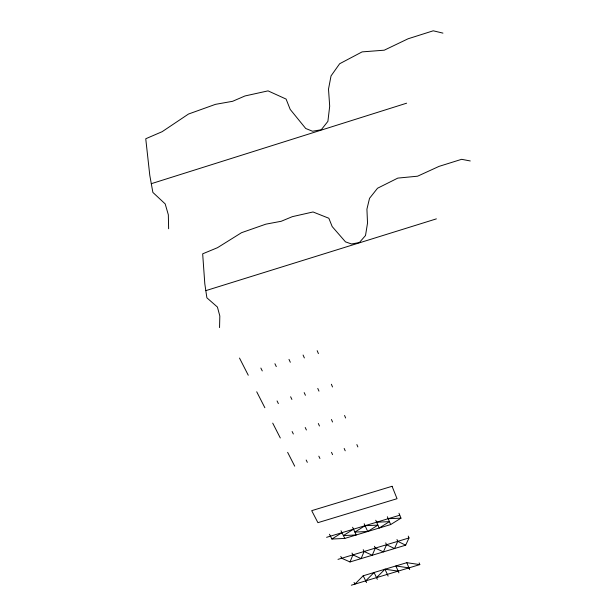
<?xml version="1.0" encoding="UTF-8"?>
<svg xmlns="http://www.w3.org/2000/svg" width="616" height="616" viewBox="0 0 616 616"><rect width="100%" height="100%" fill="white"/><g stroke="black" fill="none" stroke-linecap="round" stroke-linejoin="round"><path stroke-width="0.92" d="M219.55 327.596L219.82 316L217.425 307.053L206.884 297.813L204.812 283.83L202.664 253.831L217.502 247.686L241.541 232.686L265.85 224.162L281.196 221.283L292.377 216.647L313.036 211.973L328.844 218.249L332.193 226.588L345.491 241.872L351.52 243.975L359.351 242.558L365.511 235.535L367.521 223.069L366.92 209.163L369.531 198.329L377.523 188.242L397.805 178.101L417.586 176.199L439.054 166.374L461.63 159.313L470.254 160.961M340.787 556.441L341.711 558.25L350.011 561.954L352.906 554.87L352.005 553.053M363.24 549.664L364.11 551.497L361.122 558.604L352.906 554.87M374.474 546.277L375.313 548.117L372.249 555.247L364.11 551.497M385.724 542.889L386.532 544.737L383.383 551.898L375.313 548.117M396.974 539.493L397.759 541.348L394.517 548.54L386.532 544.737M350.011 561.954L405.667 545.183L408.993 537.961L408.239 536.097M419.103 562.885L419.804 564.618L406.776 562.678L363.201 575.775L354.916 584.122L354.061 582.436M365.712 580.873L374.089 572.503L377.323 579.317M376.515 577.631L384.977 569.23L398.144 571.124M329.452 534.241L331.901 539.038L341.972 532.678M353.515 529.19L343.389 535.566L356.256 534.965L352.591 527.25M367.714 531.5L377.908 525.132L365.065 525.702L354.893 532.085L367.714 531.5L364.171 523.746M331.901 539.038L344.798 538.423L390.667 524.562L400.97 518.164L398.968 513.228M151.297 183.691L406.622 103.195M205.821 290.644L436.382 218.865M326.596 537.329L399.769 515.207M337.984 559.374L408.993 537.961M351.32 585.2L419.804 564.618M376.622 522.206L389.435 521.652L379.187 528.035L375.76 520.243M388.195 518.711L400.97 518.164M408.97 567.875L395.872 565.958L398.898 572.834M442.95 33.125L433.233 30.8L408.085 38.777L384.269 50.189L362.108 51.89L339.655 63.741L331.038 75.899L328.505 89.127L329.691 106.191L327.897 121.36L321.259 129.753L312.543 131.239L305.713 128.49L290.19 109.394L286.094 99.076L268.045 90.868L244.999 95.957L232.609 101.301L215.461 104.35L188.473 114.052L162.147 131.685L145.746 138.754L149.796 175.383L152.876 192.415L165.188 203.911L168.337 214.791L168.63 228.767M397.759 541.348L405.667 545.183M239.501 358.058L248.263 375.236M256.718 391.791L264.865 407.738M272.726 423.138L280.303 437.984M287.634 452.337L294.71 466.189M260.861 368.052L262.27 370.917M277.061 400.931L278.37 403.596M292.13 431.516L293.347 433.995M306.175 460.029L307.322 462.347M341.018 530.746L344.798 538.423M363.201 575.775L366.543 582.559M274.921 363.717L276.291 366.597M290.621 396.766L291.892 399.445M305.22 427.504L306.406 429.999M318.834 456.171L319.943 458.504M288.996 359.374L290.321 362.27M304.189 392.6L305.421 395.287M318.318 423.5L319.465 426.002M331.5 452.313L332.571 454.647M384.977 569.23L388.103 576.076M303.08 355.032L304.366 357.942M317.771 388.426L318.965 391.129M331.439 419.481L332.54 422.006M344.175 448.44L345.214 450.797M317.178 350.681L318.418 353.615M331.37 384.253L332.517 386.971M344.56 415.469L345.63 418.002M356.864 444.575L357.858 446.939M387.356 516.739L390.667 524.562M406.776 562.678L409.694 569.592M392.069 486.286L311.696 510.656L317.91 522.668L397.043 498.706L392.069 486.286"/></g></svg>
